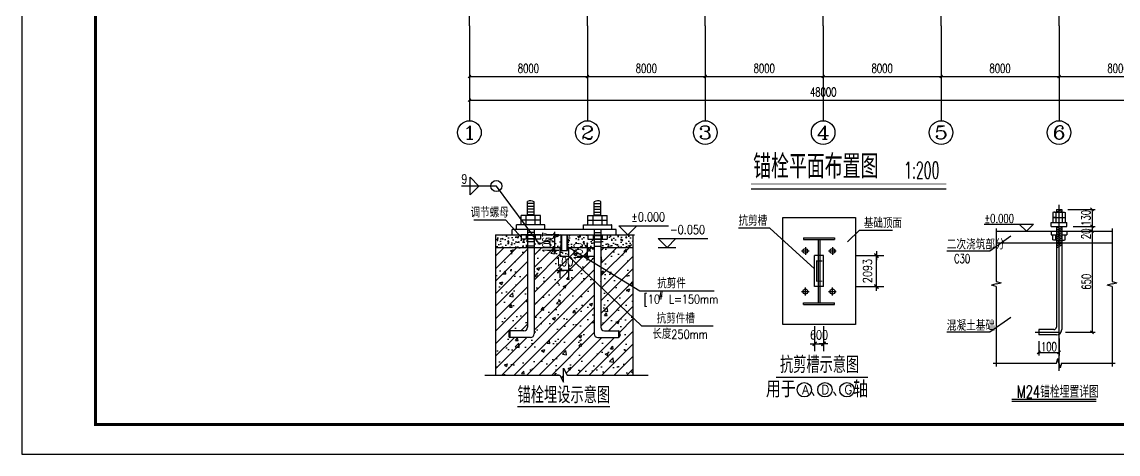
# Model space of a CAD drawing. Extents: x 36360094 to 36697644, y 75306 to 425482.
# Drawn here: x 36360094 to 36434463, y 75306 to 104586 of the extents above; entities that cross this region are included whole.
import ezdxf
from ezdxf.enums import TextEntityAlignment as Align

# ---------------------------------------------------------------- set-up
doc = ezdxf.new("R2010")
doc.units = 0
doc.header["$LTSCALE"] = 1000
doc.header["$MEASUREMENT"] = 0
doc.linetypes.add('ACAD_ISO04W100', pattern=[30.5, 24, -3, 0.5, -3])
doc.linetypes.add('DOTE', pattern=[2.42, 2, -0.2, 0.02, -0.2])
doc.layers.get('0').update_dxf_attribs({"linetype": 'CONTINUOUS'})
doc.layers.get('DEFPOINTS').update_dxf_attribs({"linetype": 'CONTINUOUS'})
for name, color, linetype in [('AXIS', 3, 'CONTINUOUS'), ('AXIS_TEXT', 7, 'CONTINUOUS'), ('DIM_TEXT', 3, 'CONTINUOUS'), ('DOTE', 1, 'ACAD_ISO04W100'), ('PUB_DIM', 3, 'CONTINUOUS'), ('PUB_TITLE', 4, 'CONTINUOUS'), ('ROOF', 7, 'CONTINUOUS'), ('STAIR', 2, 'CONTINUOUS'), ('标注、文字', 3, 'CONTINUOUS'), ('绿线', 3, 'CONTINUOUS'), ('锚栓', 6, 'CONTINUOUS')]:
    doc.layers.add(name, color=color, linetype=linetype)
doc.styles.add('3MM', font='simplex.shx', dxfattribs={"width": 0.7, "height": 700, "bigfont": 'hztxt.shx'})
doc.styles.add('3MMCN', font='simplex.shx', dxfattribs={"width": 0.7, "height": 42, "bigfont": 'hztxt.shx'})
doc.styles.add('7MMCN', font='simplex.shx', dxfattribs={"width": 0.7, "height": 1680, "bigfont": 'hztxt.shx'})
doc.styles.add('_HZTXT', font='txt.shx', dxfattribs={"width": 0.8, "bigfont": 'hztxt.shx'})
doc.styles.add('_SIMPLEX', font='SIMPLEX', dxfattribs={"width": 0.8})
doc.styles.add('_TCH_AXIS', font='COMPLEX', dxfattribs={"bigfont": 'GBCBIG'})
doc.styles.add('_TCH_DIM_T3', font='SIMPLEX', dxfattribs={"width": 0.705882, "bigfont": 'GBCBIG'})
doc.styles.add('DIM_FONT', font='SIMPLEX.shx', dxfattribs={"width": 0.8})
doc.styles.add('DIM_FONT_T3', font='SIMPLEX.shx', dxfattribs={"width": 0.8})
doc.dimstyles.new('_TCH_ARCH&&200', dxfattribs={"dimtxt": 595, "dimasz": 200, "dimexe": 500, "dimexo": 600, "dimgap": 252.5, "dimtad": 1, "dimdec": 0, "dimzin": 0, "dimdsep": 46, "dimtxsty": '_TCH_DIM_T3', "dimblk": 'ARCHTICK', "dimcen": 0.09, "dimclrt": 7, "dimazin": 2, "dimtfac": 1, "dimtdec": 0, "dimtix": 1, "dimtmove": 2, "dimatfit": 3, "dimfxl": 0, "dimtolj": 1, "dimtzin": 0, "dimarcsym": 0})
doc.dimstyles.new('DIMN200', dxfattribs={"dimscale": 2, "dimtxt": 300, "dimasz": 1, "dimexe": 250, "dimexo": 300, "dimgap": 150, "dimtad": 1, "dimdec": 0, "dimzin": 0, "dimdsep": 46, "dimtxsty": 'DIM_FONT', "dimblk": '_DIMX', "dimcen": 0.09, "dimclrt": 7, "dimadec": 0, "dimazin": 0, "dimtfac": 1, "dimtdec": 0, "dimtix": 1, "dimtmove": 2, "dimatfit": 3, "dimldrblk": '_DIMX', "dimfxl": 0, "dimtolj": 1, "dimtzin": 0, "dimarcsym": 0})
doc.dimstyles.new('DIMN200$TCH&&200', dxfattribs={"dimtxt": 600, "dimasz": 2, "dimexe": 500, "dimexo": 600, "dimgap": 300, "dimtad": 1, "dimdec": 0, "dimzin": 0, "dimdsep": 46, "dimtxsty": 'DIM_FONT_T3', "dimblk": '_DIMX', "dimcen": 0.09, "dimclrt": 7, "dimadec": 0, "dimazin": 0, "dimtfac": 1, "dimtdec": 0, "dimtix": 1, "dimtmove": 2, "dimatfit": 3, "dimldrblk": '_DIMX', "dimfxl": 0, "dimtolj": 1, "dimtzin": 0, "dimarcsym": 0})

# ---------------------------------------------------------------- blocks, each defined once
blk = doc.blocks.new('_DIMX')
blk.add_line((-150, 0), (150, 0))
at = {"const_width": 50}
blk.add_lwpolyline([(-70, -70), (70, 70)], dxfattribs=at)
blk = doc.blocks.new('*D98')
at = {"layer": 'DEFPOINTS', "color": 0}
for p in [(36397174, 89311), (36397174, 88716), (36398436, 88716)]:
    blk.add_point(p, dxfattribs=at)
at = {"layer": 'PUB_DIM', "color": 0, "lineweight": -2}
for p, q in [((36397774, 89311), (36398936, 89311)), ((36398436, 89313), (36398436, 89315)), ((36398436, 89311), (36398436, 88716)), ((36397774, 88716), (36398936, 88716)), ((36398436, 88714), (36398436, 88712))]:
    blk.add_line(p, q, dxfattribs=at)
at = {"layer": 'PUB_DIM', "color": 0, "lineweight": -2, "xscale": 2, "yscale": 2, "zscale": 2}
for p, rotation in [((36398436, 89311), 270), ((36398436, 88716), 90)]:
    blk.add_blockref('_DIMX', p, dxfattribs=dict(at, rotation=rotation))
at = {"layer": 'PUB_DIM', "color": 7, "insert": (36397836, 89014), "char_height": 600, "attachment_point": 5, "rotation": 90, "style": 'DIM_FONT'}
blk.add_mtext('\\A1;100', dxfattribs=at)
blk = doc.blocks.new('*D99')
at = {"layer": 'DEFPOINTS', "color": 0}
for p in [(36396593, 88781), (36397174, 88781), (36396593, 87743)]:
    blk.add_point(p, dxfattribs=at)
at = {"layer": 'PUB_DIM', "color": 0, "lineweight": -2}
for p, q in [((36396593, 88181), (36396593, 87243)), ((36397174, 88181), (36397174, 87243)), ((36396591, 87743), (36396589, 87743)), ((36397174, 87743), (36396593, 87743)), ((36397176, 87743), (36397178, 87743))]:
    blk.add_line(p, q, dxfattribs=at)
at = {"layer": 'PUB_DIM', "color": 0, "lineweight": -2, "xscale": 2, "yscale": 2, "zscale": 2}
blk.add_blockref('_DIMX', (36396593, 87743), dxfattribs=at)
at = {"layer": 'PUB_DIM', "color": 0, "lineweight": -2, "xscale": 2, "yscale": 2, "zscale": 2, "rotation": 180}
blk.add_blockref('_DIMX', (36397174, 87743), dxfattribs=at)
at = {"layer": 'PUB_DIM', "color": 7, "insert": (36396883, 88343), "char_height": 600, "attachment_point": 5, "style": 'DIM_FONT'}
blk.add_mtext('\\A1;100', dxfattribs=at)
blk = doc.blocks.new('_ArchTick')
at = {"color": 0, "linetype": 'ByBlock', "const_width": 0.4}
blk.add_lwpolyline([(-0.5, -0.5), (0.5, 0.5)], dxfattribs=at)
blk = doc.blocks.new('*D557')
at = {"layer": 'AXIS', "color": 0, "lineweight": -2}
for p, q in [((36390457, 103728), (36390457, 100391)), ((36398457, 103728), (36398457, 100391)), ((36390457, 100891), (36398457, 100891))]:
    blk.add_line(p, q, dxfattribs=at)
at = {"layer": 'DEFPOINTS', "color": 0}
for p in [(36390457, 104328), (36398457, 104328), (36398457, 100891)]:
    blk.add_point(p, dxfattribs=at)
at = {"layer": 'AXIS', "color": 0, "lineweight": -2, "xscale": 200, "yscale": 200, "zscale": 200, "rotation": 180}
blk.add_blockref('_ArchTick', (36390457, 100891), dxfattribs=at)
at = {"layer": 'AXIS', "color": 0, "lineweight": -2, "xscale": 200, "yscale": 200, "zscale": 200}
blk.add_blockref('_ArchTick', (36398457, 100891), dxfattribs=at)
at = {"layer": 'AXIS', "color": 7, "insert": (36394457, 101441), "char_height": 595, "attachment_point": 5, "style": '_TCH_DIM_T3'}
blk.add_mtext('\\A1;8000', dxfattribs=at)
blk = doc.blocks.new('*D558')
at = {"layer": 'AXIS', "color": 0, "lineweight": -2}
for p, q in [((36398457, 103728), (36398457, 100391)), ((36406457, 103728), (36406457, 100391)), ((36398457, 100891), (36406457, 100891))]:
    blk.add_line(p, q, dxfattribs=at)
at = {"layer": 'DEFPOINTS', "color": 0}
for p in [(36398457, 104328), (36406457, 104328), (36406457, 100891)]:
    blk.add_point(p, dxfattribs=at)
at = {"layer": 'AXIS', "color": 0, "lineweight": -2, "xscale": 200, "yscale": 200, "zscale": 200, "rotation": 180}
blk.add_blockref('_ArchTick', (36398457, 100891), dxfattribs=at)
at = {"layer": 'AXIS', "color": 0, "lineweight": -2, "xscale": 200, "yscale": 200, "zscale": 200}
blk.add_blockref('_ArchTick', (36406457, 100891), dxfattribs=at)
at = {"layer": 'AXIS', "color": 7, "insert": (36402457, 101441), "char_height": 595, "attachment_point": 5, "style": '_TCH_DIM_T3'}
blk.add_mtext('\\A1;8000', dxfattribs=at)
blk = doc.blocks.new('*D559')
at = {"layer": 'AXIS', "color": 0, "lineweight": -2}
for p, q in [((36406457, 103728), (36406457, 100391)), ((36414457, 103728), (36414457, 100391)), ((36406457, 100891), (36414457, 100891))]:
    blk.add_line(p, q, dxfattribs=at)
at = {"layer": 'DEFPOINTS', "color": 0}
for p in [(36406457, 104328), (36414457, 104328), (36414457, 100891)]:
    blk.add_point(p, dxfattribs=at)
at = {"layer": 'AXIS', "color": 0, "lineweight": -2, "xscale": 200, "yscale": 200, "zscale": 200, "rotation": 180}
blk.add_blockref('_ArchTick', (36406457, 100891), dxfattribs=at)
at = {"layer": 'AXIS', "color": 0, "lineweight": -2, "xscale": 200, "yscale": 200, "zscale": 200}
blk.add_blockref('_ArchTick', (36414457, 100891), dxfattribs=at)
at = {"layer": 'AXIS', "color": 7, "insert": (36410457, 101441), "char_height": 595, "attachment_point": 5, "style": '_TCH_DIM_T3'}
blk.add_mtext('\\A1;8000', dxfattribs=at)
blk = doc.blocks.new('*D560')
at = {"layer": 'AXIS', "color": 0, "lineweight": -2}
for p, q in [((36414457, 103728), (36414457, 100391)), ((36422457, 103728), (36422457, 100391)), ((36414457, 100891), (36422457, 100891))]:
    blk.add_line(p, q, dxfattribs=at)
at = {"layer": 'DEFPOINTS', "color": 0}
for p in [(36414457, 104328), (36422457, 104328), (36422457, 100891)]:
    blk.add_point(p, dxfattribs=at)
at = {"layer": 'AXIS', "color": 0, "lineweight": -2, "xscale": 200, "yscale": 200, "zscale": 200, "rotation": 180}
blk.add_blockref('_ArchTick', (36414457, 100891), dxfattribs=at)
at = {"layer": 'AXIS', "color": 0, "lineweight": -2, "xscale": 200, "yscale": 200, "zscale": 200}
blk.add_blockref('_ArchTick', (36422457, 100891), dxfattribs=at)
at = {"layer": 'AXIS', "color": 7, "insert": (36418457, 101441), "char_height": 595, "attachment_point": 5, "style": '_TCH_DIM_T3'}
blk.add_mtext('\\A1;8000', dxfattribs=at)
blk = doc.blocks.new('*D561')
at = {"layer": 'AXIS', "color": 0, "lineweight": -2}
for p, q in [((36422457, 103728), (36422457, 100391)), ((36430457, 103728), (36430457, 100391)), ((36422457, 100891), (36430457, 100891))]:
    blk.add_line(p, q, dxfattribs=at)
at = {"layer": 'DEFPOINTS', "color": 0}
for p in [(36422457, 104328), (36430457, 104328), (36430457, 100891)]:
    blk.add_point(p, dxfattribs=at)
at = {"layer": 'AXIS', "color": 0, "lineweight": -2, "xscale": 200, "yscale": 200, "zscale": 200, "rotation": 180}
blk.add_blockref('_ArchTick', (36422457, 100891), dxfattribs=at)
at = {"layer": 'AXIS', "color": 0, "lineweight": -2, "xscale": 200, "yscale": 200, "zscale": 200}
blk.add_blockref('_ArchTick', (36430457, 100891), dxfattribs=at)
at = {"layer": 'AXIS', "color": 7, "insert": (36426457, 101441), "char_height": 595, "attachment_point": 5, "style": '_TCH_DIM_T3'}
blk.add_mtext('\\A1;8000', dxfattribs=at)
blk = doc.blocks.new('*D562')
at = {"layer": 'AXIS', "color": 0, "lineweight": -2}
for p, q in [((36430457, 103728), (36430457, 100391)), ((36438457, 103728), (36438457, 100391)), ((36430457, 100891), (36438457, 100891))]:
    blk.add_line(p, q, dxfattribs=at)
at = {"layer": 'DEFPOINTS', "color": 0}
for p in [(36430457, 104328), (36438457, 104328), (36438457, 100891)]:
    blk.add_point(p, dxfattribs=at)
at = {"layer": 'AXIS', "color": 0, "lineweight": -2, "xscale": 200, "yscale": 200, "zscale": 200, "rotation": 180}
blk.add_blockref('_ArchTick', (36430457, 100891), dxfattribs=at)
at = {"layer": 'AXIS', "color": 0, "lineweight": -2, "xscale": 200, "yscale": 200, "zscale": 200}
blk.add_blockref('_ArchTick', (36438457, 100891), dxfattribs=at)
at = {"layer": 'AXIS', "color": 7, "insert": (36434457, 101441), "char_height": 595, "attachment_point": 5, "style": '_TCH_DIM_T3'}
blk.add_mtext('\\A1;8000', dxfattribs=at)
blk = doc.blocks.new('*D563')
at = {"layer": 'AXIS', "color": 0, "lineweight": -2}
for p, q in [((36390457, 103728), (36390457, 98791)), ((36438457, 103728), (36438457, 98791)), ((36390457, 99291), (36438457, 99291))]:
    blk.add_line(p, q, dxfattribs=at)
at = {"layer": 'DEFPOINTS', "color": 0}
for p in [(36390457, 104328), (36438457, 104328), (36438457, 99291)]:
    blk.add_point(p, dxfattribs=at)
at = {"layer": 'AXIS', "color": 0, "lineweight": -2, "xscale": 200, "yscale": 200, "zscale": 200, "rotation": 180}
blk.add_blockref('_ArchTick', (36390457, 99291), dxfattribs=at)
at = {"layer": 'AXIS', "color": 0, "lineweight": -2, "xscale": 200, "yscale": 200, "zscale": 200}
blk.add_blockref('_ArchTick', (36438457, 99291), dxfattribs=at)
at = {"layer": 'AXIS', "color": 7, "insert": (36414457, 99841), "char_height": 595, "attachment_point": 5, "style": '_TCH_DIM_T3'}
blk.add_mtext('\\A1;48000', dxfattribs=at)
blk = doc.blocks.new('*D733')
at = {"layer": 'DEFPOINTS', "color": 0}
for p in [(36413877, 84561), (36414477, 84561), (36414477, 82776)]:
    blk.add_point(p, dxfattribs=at)
at = {"layer": 'PUB_DIM', "color": 0, "lineweight": -2}
for p, q in [((36413877, 83961), (36413877, 82276)), ((36414477, 83961), (36414477, 82276)), ((36413875, 82776), (36413873, 82776)), ((36413877, 82776), (36414477, 82776)), ((36414479, 82776), (36414481, 82776))]:
    blk.add_line(p, q, dxfattribs=at)
at = {"layer": 'PUB_DIM', "color": 0, "lineweight": -2, "xscale": 2, "yscale": 2, "zscale": 2}
blk.add_blockref('_DIMX', (36413877, 82776), dxfattribs=at)
at = {"layer": 'PUB_DIM', "color": 0, "lineweight": -2, "xscale": 2, "yscale": 2, "zscale": 2, "rotation": 180}
blk.add_blockref('_DIMX', (36414477, 82776), dxfattribs=at)
at = {"layer": 'PUB_DIM', "color": 7, "insert": (36414177, 83376), "char_height": 600, "attachment_point": 5, "style": 'DIM_FONT_T3'}
blk.add_mtext('\\A1;600', dxfattribs=at)
blk = doc.blocks.new('*D734')
at = {"layer": 'DEFPOINTS', "color": 0}
for p in [(36416126, 88751), (36418066, 88751), (36416126, 86658)]:
    blk.add_point(p, dxfattribs=at)
at = {"layer": 'PUB_DIM', "color": 0, "lineweight": -2}
for p, q in [((36416726, 88751), (36418566, 88751)), ((36418066, 88753), (36418066, 88755)), ((36418066, 86658), (36418066, 88751)), ((36416726, 86658), (36418566, 86658)), ((36418066, 86656), (36418066, 86654))]:
    blk.add_line(p, q, dxfattribs=at)
at = {"layer": 'PUB_DIM', "color": 0, "lineweight": -2, "xscale": 2, "yscale": 2, "zscale": 2}
for p, rotation in [((36418066, 88751), 270), ((36418066, 86658), 90)]:
    blk.add_blockref('_DIMX', p, dxfattribs=dict(at, rotation=rotation))
at = {"layer": 'PUB_DIM', "color": 7, "insert": (36417466, 87705), "char_height": 600, "attachment_point": 5, "rotation": 90, "style": 'DIM_FONT_T3'}
blk.add_mtext('\\A1;2093', dxfattribs=at)
blk = doc.blocks.new('*D735')
at = {"layer": 'DEFPOINTS', "color": 0}
for p in [(36396254, 90171), (36397121, 90171), (36397121, 89105)]:
    blk.add_point(p, dxfattribs=at)
at = {"layer": 'PUB_DIM', "color": 0, "lineweight": -2}
for p, q in [((36396521, 90171), (36395754, 90171)), ((36396254, 90171), (36396254, 90371)), ((36396254, 89105), (36396254, 90171)), ((36396521, 89105), (36395754, 89105)), ((36396254, 89105), (36396254, 88905))]:
    blk.add_line(p, q, dxfattribs=at)
at = {"layer": 'PUB_DIM', "color": 0, "lineweight": -2, "xscale": 200, "yscale": 200, "zscale": 200}
for p, rotation in [((36396254, 90171), 270), ((36396254, 89105), 90)]:
    blk.add_blockref('_ArchTick', p, dxfattribs=dict(at, rotation=rotation))
at = {"layer": 'PUB_DIM', "color": 7, "insert": (36395704, 89638), "char_height": 595, "attachment_point": 5, "rotation": 90, "style": '_TCH_DIM_T3'}
blk.add_mtext('\\A1;1067', dxfattribs=at)

msp = doc.modelspace()

# ---------------------------------------------------------------- hatches: boundary and pattern name
at = {"layer": 'ROOF'}
h = msp.add_hatch(dxfattribs=at)
h.set_pattern_fill('AN33C', color=256, scale=1000, style=0)
h.set_pattern_definition([(50, (33252415.5, -861041.3), (717.26018, -62.75213), [75, -825]), (355, (33252415.5, -861041.3), (-138.75133, 752.19213), [60, -660]), (100.4514, (33252475.3, -861046.56), (578.50938, 689.43954), [63.74019, -701.14211]), (46.1842, (33252415.5, -860841.3), (1067.24105, -165.51901), [112.5, -1237.5]), (96.6356, (33252504.4, -860855.1), (934.6627, 974.11787), [95.6103, -1051.713]), (351.1842, (33252415.5, -860841.3), (934.66195, 974.1186), [90, -990]), (21, (33252515.5, -860891.3), (596.90705, -402.61889), [75, -825]), (326, (33252515.5, -860891.3), (243.31533, 725.15005), [60, -660]), (71.4514, (33252565.25, -860924.9), (840.22263, 322.5305), [63.74019, -701.14211]), (37.5, (33252415.5, -861041.33), (12.159855, 332.893854), [0, -652, 0, -670, 0, -662.5]), (7.5, (33252415.5, -861041.33), (263.069537, 394.41171), [0, -382, 0, -637, 0, -252.5]), (327.5, (33252192.5, -861041.33), (533.822436, -22.554872), [0, -250, 0, -780, 0, -1035]), (317.5, (33252092.5, -861041.33), (583.18617, 100.10498), [0, -325, 0, -518, 0, -735])])
h.paths.add_polyline_path([(36394396.7, 89311.4), (36394396.7, 89863.8), (36393966.8, 89863.8), (36393966.8, 90171.3), (36392224.5, 90171.3), (36392224.5, 89311.4)])
h.paths.add_polyline_path([(36395273.7, 89863.8), (36394843.8, 89863.8), (36394843.8, 89311.4), (36396592.7, 89311.4), (36396592.7, 88716.4), (36397173.9, 88716.4), (36397173.9, 89311.4), (36398922.9, 89311.4), (36398922.9, 89863.8), (36398492.9, 89863.8), (36398492.9, 90171.3), (36397105.8, 90171.3), (36397105.8, 89104.6), (36396660.8, 89104.6), (36396660.8, 90171.3), (36395273.7, 90171.3)])
h.paths.add_polyline_path([(36399799.8, 90171.3), (36399799.8, 89863.8), (36399369.9, 89863.8), (36399369.9, 89311.4), (36401542.1, 89311.4), (36401542.1, 90171.3), (36400752.6, 90171.3)])
h.paths.add_polyline_path([(36397386.4, 88292.5), (36397386.4, 89735.3), (36398286.4, 89735.3), (36398286.4, 88292.5)], flags=9)
h = msp.add_hatch(dxfattribs=at)
h.set_pattern_fill('AN31C', color=256, scale=3000, style=0)
h.set_pattern_definition([(45, (33252415.5, -861041.3), (-424.26407, 424.26407), []), (50, (33252415.5, -861041.3), (2151.78055, -188.2564), [225, -2475]), (355, (33252415.5, -861041.3), (-416.254, 2256.5764), [180, -1980]), (100.4514, (33252594.8, -861057), (1735.5281, 2068.3186), [191.2206, -2103.4263]), (46.1842, (33252415.5, -860441.3), (3201.7231, -496.557), [337.5, -3712.5]), (96.6356, (33252682.3, -860482.7), (2803.988, 2922.3536), [286.831, -3155.139]), (351.1842, (33252415.5, -860441.3), (2803.986, 2922.3558), [270, -2970]), (21, (33252715.5, -860591.3), (1790.7212, -1207.8567), [225, -2475]), (326, (33252715.5, -860591.3), (729.946, 2175.4501), [180, -1980]), (71.4514, (33252864.7, -860692), (2520.6679, 967.5915), [191.2206, -2103.4263]), (37.5, (33252415.5, -861041.3), (36.47957, 998.68156), [0, -1956, 0, -2010, 0, -1987.5]), (7.5, (33252415.5, -861041.3), (789.2086, 1183.23514), [0, -1146, 0, -1911, 0, -757.5]), (327.5, (33251746.5, -861041.3), (1601.4673, -67.66462), [0, -750, 0, -2340, 0, -3105]), (317.5, (33251446.5, -861041.3), (1749.5585, 300.31495), [0, -975, 0, -1554, 0, -2205])])
h.paths.add_polyline_path([(36398922.9, 89311.4), (36397173.9, 89311.4), (36397173.9, 88716.4), (36396592.7, 88716.4), (36396592.7, 89311.4), (36394843.8, 89311.4), (36394843.8, 83452.6, -0.4142136), (36394603.5, 83212.3), (36393197.3, 83212.3, -0.4142136), (36393137.3, 83272.4), (36393137.3, 83594.3, -0.4142136), (36393197.3, 83654.4), (36394156.5, 83654.4, 0.4142136), (36394396.7, 83894.6), (36394396.7, 89311.4), (36392224.5, 89311.4), (36392224.5, 80654.5), (36396596, 80654.5), (36396836, 80174.5), (36396836, 81134.5), (36397076, 80654.5), (36401542.1, 80654.5), (36401542.1, 89311.4), (36399369.9, 89311.4), (36399369.9, 83894.6, 0.4142136), (36399610.1, 83654.4), (36400569.3, 83654.4, -0.4142136), (36400629.4, 83594.3), (36400629.4, 83272.4, -0.4142136), (36400569.3, 83212.3), (36399163.1, 83212.3, -0.4142136), (36398922.9, 83452.6)])
h.paths.add_polyline_path([(36396161.9, 88792.5), (36397604.7, 88792.5), (36397604.7, 87892.5), (36396161.9, 87892.5)], flags=24)
h.paths.add_polyline_path([(36397386.4, 88292.5), (36397386.4, 89735.3), (36398286.4, 89735.3), (36398286.4, 88292.5)], flags=9)

# ---------------------------------------------------------------- linework, layer by layer
at = {"layer": 'AXIS'}
for p, q in [((36390456.8, 104328.4), (36390456.8, 97891)), ((36398456.8, 104328.4), (36398456.8, 97891)), ((36406456.8, 104328.4), (36406456.8, 97891)), ((36414456.8, 104328.4), (36414456.8, 97891)), ((36422456.8, 104328.4), (36422456.8, 97891)), ((36430456.8, 104328.4), (36430456.8, 97891))]:
    msp.add_line(p, q, dxfattribs=at)
for centre in [(36390456.8, 97091), (36398456.8, 97091), (36406456.8, 97091), (36414456.8, 97091), (36422456.8, 97091), (36430456.8, 97091)]:
    msp.add_circle(centre, 800, dxfattribs=at)
at = {"layer": 'DOTE', "linetype": 'DOTE'}
for p, q in [((36390456.8, 104328.4), (36390456.8, 148795.8)), ((36398456.8, 104328.4), (36398456.8, 148795.8)), ((36406456.8, 104328.4), (36406456.8, 148795.8)), ((36414456.8, 104328.4), (36414456.8, 148795.8)), ((36422456.8, 104328.4), (36422456.8, 148795.8)), ((36430456.8, 104328.4), (36430456.8, 148795.8))]:
    msp.add_line(p, q, dxfattribs=at)
at = {"layer": 'PUB_DIM'}
for p, q in [((36390502.5, 92867.2), (36390502.5, 94067.2)), ((36390502.5, 94067.2), (36391102.5, 93467.2)), ((36391102.5, 93467.2), (36390502.5, 92867.2)), ((36400602.6, 90771.3), (36401802.6, 90771.3)), ((36401202.6, 90171.3), (36400602.6, 90771.3)), ((36401202.6, 90771.3), (36403956.9, 90771.3)), ((36401802.6, 90771.3), (36401202.6, 90171.3)), ((36400752.6, 90171.3), (36401652.6, 90171.3)), ((36403868.1, 89311.4), (36403268.1, 89911.4)), ((36403268.1, 89911.4), (36404468.1, 89911.4)), ((36403268.1, 89311.4), (36404468.1, 89311.4)), ((36403868.1, 89911.4), (36406622.4, 89911.4)), ((36404468.1, 89911.4), (36403868.1, 89311.4))]:
    msp.add_line(p, q, dxfattribs=at)
at = {"layer": 'PUB_TITLE'}
msp.add_lwpolyline([(36360094.2, 75306.4), (36478894.2, 75306.4), (36478894.2, 159306.4), (36360094.2, 159306.4)], close=True, dxfattribs=at)
at = {"layer": 'PUB_TITLE', "const_width": 200}
msp.add_lwpolyline([(36365094.2, 77306.4), (36476894.2, 77306.4), (36476894.2, 157306.4), (36365094.2, 157306.4)], close=True, dxfattribs=at)
at = {"layer": 'ROOF'}
for p, q in [((36392284.4, 93467.2), (36389907.3, 93467.2)), ((36395200.7, 89528.3), (36392284.4, 93467.2)), ((36430036.2, 91670.4, -9739.8), (36430036.2, 91346.4, -9739.8)), ((36430156.2, 91706.4, -9739.8), (36430756.2, 91706.4, -9739.8)), ((36430246.2, 91670.4, -9739.8), (36430246.2, 91346.4, -9739.8)), ((36430276.2, 91881.7, -9739.8), (36430285.3, 91886.4, -9739.8)), ((36430276.2, 91821.7, -9739.8), (36430402.3, 91886.4, -9739.8)), ((36430276.2, 91886.4, -9739.8), (36430636.2, 91886.4, -9739.8)), ((36430276.2, 91886.4, -9739.8), (36430276.2, 91706.4, -9739.8)), ((36430285.3, 91706.4, -9739.8), (36430636.2, 91886.4, -9739.8)), ((36430456.2, 80950.6, -9739.8), (36430456.2, 92186.4, -9739.8)), ((36430519.2, 91706.4, -9739.8), (36430636.2, 91766.4, -9739.8)), ((36430636.2, 91886.4, -9739.8), (36430636.2, 91706.4, -9739.8)), ((36430666.2, 91670.4, -9739.8), (36430666.2, 91346.4, -9739.8)), ((36430876.2, 91670.4, -9739.8), (36430876.2, 91346.4, -9739.8)), ((36431064.8, 91886.4, -9739.8), (36432910.6, 91886.4, -9739.8)), ((36432696.3, 91886.4, -9739.8), (36432696.3, 90728.6, -9739.8)), ((36392918.8, 91160.6), (36390745.4, 91160.6)), ((36393966.8, 89998.2), (36392918.8, 91160.6)), ((36425386.9, 90894.2, -9739.8), (36428721.8, 90894.2, -9739.8)), ((36428239.7, 90412.1, -9739.8), (36427757.5, 90894.2, -9739.8)), ((36428239.7, 90412.1, -9739.8), (36428721.8, 90894.2, -9739.8)), ((36429916.2, 90986.4, -9739.8), (36430996.2, 90986.4, -9739.8)), ((36429916.2, 90728.6, -9739.8), (36429916.2, 90986.4, -9739.8)), ((36430036.2, 91346.4, -9739.8), (36430876.2, 91346.4, -9739.8)), ((36430036.2, 91310.4, -9739.8), (36430036.2, 90986.4, -9739.8)), ((36430156.2, 91346.4, -9739.8), (36430756.2, 91346.4, -9739.8)), ((36430246.2, 91310.4, -9739.8), (36430246.2, 90986.4, -9739.8)), ((36430666.2, 91310.4, -9739.8), (36430666.2, 90986.4, -9739.8)), ((36430876.2, 91310.4, -9739.8), (36430876.2, 90986.4, -9739.8)), ((36430996.2, 90728.6, -9739.8), (36430996.2, 90986.4, -9739.8)), ((36392224.5, 90171.3), (36392224.5, 80654.5)), ((36396660.8, 90171.3), (36395200.7, 89528.3)), ((36401542.1, 90171.3), (36401542.1, 80654.5)), ((36410842.6, 90609.2), (36408700.2, 90609.2)), ((36413876.6, 87852.8), (36410842.6, 90609.2)), ((36416103.3, 89679), (36416911.6, 90486.4)), ((36416911.6, 90486.4), (36419150.1, 90486.4)), ((36425765, 89080.8, -9739.8), (36427176.2, 90086.6, -9739.8)), ((36426203.1, 90588.9, -9739.8), (36426203.1, 87003.6, -9739.8)), ((36426203.1, 90412.1, -9739.8), (36434052.4, 90412.1, -9739.8)), ((36429916.2, 90728.6, -9739.8), (36430996.2, 90728.6, -9739.8)), ((36429916.2, 90412.1, -9739.8), (36429916.2, 90154.3, -9739.8)), ((36429916.2, 90412.1, -9739.8), (36430996.2, 90412.1, -9739.8)), ((36429916.2, 90154.3, -9739.8), (36430996.2, 90154.3, -9739.8)), ((36430036.2, 89830.3, -9739.8), (36430036.2, 90154.3, -9739.8)), ((36430246.2, 89830.3, -9739.8), (36430246.2, 90154.3, -9739.8)), ((36430276.2, 90723.9, -9739.8), (36430285.3, 90728.6, -9739.8)), ((36430276.2, 90603.9, -9739.8), (36430519.2, 90728.6, -9739.8)), ((36430276.2, 90728.6, -9739.8), (36430276.2, 83915, -9739.8)), ((36430276.2, 90483.9, -9739.8), (36430636.2, 90668.6, -9739.8)), ((36430276.2, 90363.9, -9739.8), (36430636.2, 90548.6, -9739.8)), ((36430276.2, 90416.8, -9739.8), (36430285.3, 90412.1, -9739.8)), ((36430276.2, 90249.1, -9739.8), (36430593.9, 90412.1, -9739.8)), ((36430276.2, 90129.1, -9739.8), (36430636.2, 90313.8, -9739.8)), ((36430276.2, 90009.1, -9739.8), (36430636.2, 90193.8, -9739.8)), ((36430276.2, 89884.5, -9739.8), (36430636.2, 90069.1, -9739.8)), ((36430276.2, 90004.5, -9739.8), (36430285.3, 90009.1, -9739.8)), ((36430604.1, 90412.1, -9739.8), (36430636.2, 90428.6, -9739.8)), ((36430636.2, 90728.6, -9739.8), (36430636.2, 83735, -9739.8)), ((36430666.2, 89830.3, -9739.8), (36430666.2, 90154.3, -9739.8)), ((36430876.2, 89830.3, -9739.8), (36430876.2, 90154.3, -9739.8)), ((36430996.2, 90412.1, -9739.8), (36430996.2, 90154.3, -9739.8)), ((36431032.7, 90412.1, -9739.8), (36432910.6, 90412.1, -9739.8)), ((36431064.8, 90412.1, -9739.8), (36432910.6, 90412.1, -9739.8)), ((36431424.8, 90728.6, -9739.8), (36432910.6, 90728.6, -9739.8)), ((36431424.8, 90728.6, -9739.8), (36432910.6, 90728.6, -9739.8)), ((36432696.3, 90728.6, -9739.8), (36432696.3, 90412.1, -9739.8)), ((36432696.3, 90412.1, -9739.8), (36432696.3, 83555, -9739.8)), ((36434052.4, 90588.9, -9739.8), (36434052.4, 87003.6, -9739.8)), ((36397105.8, 89370.2), (36402006, 86367.4)), ((36413130.3, 89967.5), (36413130.3, 89847.5)), ((36413130.3, 89967.5), (36415222.9, 89967.5)), ((36413130.3, 89847.5), (36415222.9, 89847.5)), ((36414116.6, 89847.5), (36414116.6, 85561.5)), ((36414236.6, 89847.5), (36414236.6, 85561.5)), ((36415222.9, 89967.5), (36415222.9, 89847.5)), ((36426203.1, 89619.2, -9739.8), (36434052.4, 89619.2, -9739.8)), ((36430276.2, 89764.5, -9739.8), (36430636.2, 89949.1, -9739.8)), ((36430276.2, 89644.5, -9739.8), (36430636.2, 89829.1, -9739.8)), ((36430276.2, 89529.7, -9739.8), (36430593.9, 89692.7, -9739.8)), ((36430276.2, 89409.7, -9739.8), (36430636.2, 89594.4, -9739.8)), ((36430276.2, 89289.7, -9739.8), (36430636.2, 89474.4, -9739.8)), ((36430604.1, 89692.7, -9739.8), (36430636.2, 89709.1, -9739.8)), ((36397173.9, 88716.4), (36402123.8, 83984.4)), ((36414476.6, 88750.8), (36413876.6, 88750.8)), ((36413876.6, 86658.2), (36413876.6, 88750.8)), ((36414476.6, 86658.2), (36414476.6, 88750.8)), ((36422841, 89080.8, -9739.8), (36425765, 89080.8, -9739.8)), ((36402006, 86367.4), (36407056.1, 86367.4)), ((36414476.6, 86658.2), (36413876.6, 86658.2)), ((36426203.1, 86832.1, -9739.8), (36425881.7, 86746.4, -9739.8)), ((36426203.1, 86660.7, -9739.8), (36425881.7, 86746.4, -9739.8)), ((36426203.1, 87003.6, -9739.8), (36426524.6, 86917.8, -9739.8)), ((36426203.1, 86832.1, -9739.8), (36426524.6, 86917.8, -9739.8)), ((36426203.1, 86660.7, -9739.8), (36426203.1, 81248.2, -9739.8)), ((36434052.4, 86832.1, -9739.8), (36433731, 86746.4, -9739.8)), ((36434052.4, 86660.7, -9739.8), (36433731, 86746.4, -9739.8)), ((36434052.4, 87003.6, -9739.8), (36434373.8, 86917.8, -9739.8)), ((36434052.4, 86832.1, -9739.8), (36434373.8, 86917.8, -9739.8)), ((36434052.4, 86660.7, -9739.8), (36434052.4, 81248.2, -9739.8)), ((36413130.3, 85441.5), (36413130.3, 85561.5)), ((36413130.3, 85561.5), (36415222.9, 85561.5)), ((36415222.9, 85441.5), (36415222.9, 85561.5)), ((36413130.3, 85441.5), (36415222.9, 85441.5)), ((36425765, 83581.1, -9739.8), (36427176.2, 84586.9, -9739.8)), ((36402123.8, 83984.4), (36406996.8, 83984.4)), ((36422841, 83581.1, -9739.8), (36425765, 83581.1, -9739.8)), ((36428846.5, 83555, -9739.8), (36430456.2, 83555, -9739.8)), ((36429084.8, 83735, -9739.8), (36429084.8, 83375, -9739.8)), ((36430096.2, 83735, -9739.8), (36429084.8, 83735, -9739.8)), ((36430276.2, 83375, -9739.8), (36429084.8, 83375, -9739.8)), ((36430884.8, 83555, -9739.8), (36432910.6, 83555, -9739.8)), ((36429084.8, 82946.4, -9536.9), (36429084.8, 81980.3, -9536.9)), ((36430456.2, 83126.4, -9536.9), (36430456.2, 81980.3, -9536.9)), ((36429084.8, 82194.5, -9536.9), (36430456.2, 82194.5, -9536.9)), ((36425979.9, 81464.6, -9739.8), (36430281.1, 81464.6, -9739.8)), ((36430281.1, 81464.6, -9739.8), (36430366.8, 81786.1, -9739.8)), ((36430452.5, 81464.6, -9739.8), (36430366.8, 81786.1, -9739.8)), ((36430452.5, 81464.6, -9739.8), (36430538.2, 81143.2, -9739.8)), ((36430623.9, 81464.6, -9739.8), (36430538.2, 81143.2, -9739.8)), ((36430623.9, 81464.6, -9739.8), (36434265.4, 81464.6, -9739.8)), ((36411259.5, 80520.9), (36417477.3, 80520.9)), ((36427263.1, 78881.4), (36432986.8, 78881.4)), ((36393727.7, 78536.9), (36399985.7, 78536.9))]:
    msp.add_line(p, q, dxfattribs=at)
msp.add_lwpolyline([(36411710.3, 91328.1), (36416643, 91328.1), (36416643, 84081), (36411710.3, 84081)], close=True, dxfattribs=at)
at = {"layer": 'ROOF', "const_width": 80}
for points in [[(36414399.7, 88392.9), (36414008.2, 88392.9), (36414008.2, 87704.5)], [(36414399.7, 87016.2), (36414008.2, 87016.2), (36414008.2, 87704.5)]]:
    msp.add_lwpolyline(points, dxfattribs=at)
at = {"layer": 'ROOF'}
msp.add_lwpolyline([(36427263.1, 79035.7), (36432986.8, 79035.7)], dxfattribs=at)
for centre, radius in [((36392284.4, 93467.2), 375.7), ((36413175.7, 79661.8), 487.7), ((36414575.1, 79661.8), 487.7), ((36416068.7, 79661.8), 487.7)]:
    msp.add_circle(centre, radius, dxfattribs=at)
for centre, radius in [((36430096.2, 83915, -9739.8), 180), ((36430276.2, 83735, -9739.8), 360)]:
    msp.add_arc(centre, radius, 270, 0, dxfattribs=at)
for points in [[(36430246.2, 91670.4, -9739.8), (36430156.2, 91706.4, -9739.8), (36430036.2, 91670.4, -9739.8)], [(36430246.2, 91670.4, -9739.8), (36430456.2, 91706.4, -9739.8), (36430666.2, 91670.4, -9739.8)], [(36430666.2, 91670.4, -9739.8), (36430756.2, 91706.4, -9739.8), (36430876.2, 91670.4, -9739.8)], [(36430246.2, 91310.4, -9739.8), (36430156.2, 91346.4, -9739.8), (36430036.2, 91310.4, -9739.8)], [(36430246.2, 91310.4, -9739.8), (36430456.2, 91346.4, -9739.8), (36430666.2, 91310.4, -9739.8)], [(36430666.2, 91310.4, -9739.8), (36430756.2, 91346.4, -9739.8), (36430876.2, 91310.4, -9739.8)], [(36430246.2, 89830.3, -9739.8), (36430156.2, 89794.3, -9739.8), (36430036.2, 89830.3, -9739.8)], [(36430246.2, 89830.3, -9739.8), (36430456.2, 89794.3, -9739.8), (36430666.2, 89830.3, -9739.8)], [(36430666.2, 89830.3, -9739.8), (36430756.2, 89794.3, -9739.8), (36430876.2, 89830.3, -9739.8)]]:
    msp.add_spline(points, degree=3, dxfattribs=at)
at = {"layer": 'STAIR'}
for p, q in [((36396836, 81134.5), (36397076, 80654.5)), ((36396836, 80174.5), (36396836, 81134.5)), ((36391490.5, 80654.5), (36396596, 80654.5)), ((36396596, 80654.5), (36396836, 80174.5)), ((36397076, 80654.5), (36402589.6, 80654.5))]:
    msp.add_line(p, q, dxfattribs=at)
at = {"layer": '标注、文字'}
msp.add_line((36409568.9, 93267.9), (36422802.5, 93267.9), dxfattribs=at)
at = {"layer": '标注、文字', "const_width": 50}
msp.add_lwpolyline([(36409568.9, 93606.2), (36422802.5, 93606.2)], dxfattribs=at)
at = {"layer": '绿线'}
for p, q in [((36394396.7, 91460.2), (36394396.7, 92410.5)), ((36394843.8, 92275.2), (36394396.7, 92275.2)), ((36394843.8, 91460.2), (36394843.8, 92390.6)), ((36398922.9, 91460.2), (36398922.9, 92390.6)), ((36398922.9, 92275.2), (36399369.9, 92275.2)), ((36399369.9, 91460.2), (36399369.9, 92410.5)), ((36394843.8, 92083.1), (36394396.7, 92083.1)), ((36394843.8, 91890.9), (36394396.7, 91890.9)), ((36394843.8, 91698.7), (36394396.7, 91698.7)), ((36394843.8, 91506.5), (36394396.7, 91506.5)), ((36398922.9, 92083.1), (36399369.9, 92083.1)), ((36398922.9, 91890.9), (36399369.9, 91890.9)), ((36398922.9, 91698.7), (36399369.9, 91698.7)), ((36398922.9, 91506.5), (36399369.9, 91506.5)), ((36393659.3, 90537.7), (36393659.3, 90835.6)), ((36395571.6, 90845.2), (36393668.9, 90845.2)), ((36393966.8, 90845.2), (36393966.8, 91460.2)), ((36395273.7, 91460.2), (36393966.8, 91460.2)), ((36395273.7, 91152.7), (36393966.8, 91152.7)), ((36394315.8, 90845.2), (36394315.8, 91460.2)), ((36394924.6, 90845.2), (36394924.6, 91460.2)), ((36395273.7, 90845.2), (36395273.7, 91460.2)), ((36395581.2, 90537.7), (36395581.2, 90835.6)), ((36398185.4, 90537.7), (36398185.4, 90835.6)), ((36398195, 90845.2), (36400097.7, 90845.2)), ((36398492.9, 90845.2), (36398492.9, 91460.2)), ((36398492.9, 91460.2), (36399799.8, 91460.2)), ((36398492.9, 91152.7), (36399799.8, 91152.7)), ((36398842, 90845.2), (36398842, 91460.2)), ((36399450.8, 90845.2), (36399450.8, 91460.2)), ((36399799.8, 90845.2), (36399799.8, 91460.2)), ((36400107.3, 90537.7), (36400107.3, 90835.6)), ((36392224.5, 90171.3), (36398922.9, 90171.3)), ((36393351.8, 90537.7), (36400414.9, 90537.7)), ((36393351.8, 90171.3), (36393351.8, 90528.1)), ((36393966.8, 90171.3), (36393966.8, 89863.8)), ((36395273.7, 90171.3), (36393966.8, 90171.3)), ((36394315.8, 90171.3), (36394315.8, 89863.8)), ((36394396.7, 90537.7), (36394396.7, 83894.6)), ((36394843.8, 90323), (36394396.7, 90323)), ((36394843.8, 90323), (36394396.7, 90323)), ((36394843.8, 90171.3), (36394396.7, 90171.3)), ((36394843.8, 90108.4), (36394396.7, 90108.4)), ((36394843.8, 90537.7), (36394843.8, 83452.6)), ((36394924.6, 90171.3), (36394924.6, 89863.8)), ((36395273.7, 90171.3), (36395273.7, 89863.8)), ((36396660.8, 90171.3), (36396660.8, 89104.6)), ((36396708.6, 90171.3), (36396708.6, 89104.6)), ((36397058, 90171.3), (36397058, 89104.6)), ((36397105.8, 90171.3), (36397105.8, 89104.6)), ((36398185.4, 90171.3), (36400107.3, 90171.3)), ((36398492.9, 90171.3), (36398492.9, 89863.8)), ((36398492.9, 90171.3), (36399799.8, 90171.3)), ((36398842, 90171.3), (36398842, 89863.8)), ((36398922.9, 90537.7), (36398922.9, 83452.6)), ((36398922.9, 90323), (36399369.9, 90323)), ((36398922.9, 90323), (36399369.9, 90323)), ((36398922.9, 90171.3), (36399369.9, 90171.3)), ((36398922.9, 90108.4), (36399369.9, 90108.4)), ((36399369.9, 90537.7), (36399369.9, 83894.6)), ((36399369.9, 90171.3), (36401542.1, 90171.3)), ((36399450.8, 90171.3), (36399450.8, 89863.8)), ((36399799.8, 90171.3), (36399799.8, 89863.8)), ((36400414.9, 90171.3), (36400414.9, 90528.1)), ((36392224.5, 89311.4), (36396592.7, 89311.4)), ((36395273.7, 89863.8), (36393966.8, 89863.8)), ((36394843.8, 89893.7), (36394396.7, 89893.7)), ((36394843.8, 89681.3), (36394396.7, 89681.3)), ((36394843.8, 89403.7), (36394396.7, 89403.7)), ((36396592.7, 89311.4), (36396592.7, 88716.4)), ((36397173.9, 89311.4), (36398922.9, 89311.4)), ((36397173.9, 89311.4), (36397173.9, 88716.4)), ((36398492.9, 89863.8), (36399799.8, 89863.8)), ((36398922.9, 89893.7), (36399369.9, 89893.7)), ((36398922.9, 89681.3), (36399369.9, 89681.3)), ((36398922.9, 89403.7), (36399369.9, 89403.7)), ((36399369.9, 89311.4), (36401542.1, 89311.4)), ((36396592.7, 88716.4), (36397173.9, 88716.4)), ((36396660.8, 89104.6), (36397105.8, 89104.6)), ((36393137.3, 83594.3), (36393137.3, 83272.4)), ((36394156.5, 83654.4), (36393197.3, 83654.4)), ((36393203.4, 83654.4), (36393203.4, 83212.3)), ((36399610.1, 83654.4), (36400569.3, 83654.4)), ((36400563.2, 83654.4), (36400563.2, 83212.3)), ((36400629.4, 83594.3), (36400629.4, 83272.4)), ((36394603.5, 83212.3), (36393197.3, 83212.3)), ((36399163.1, 83212.3), (36400569.3, 83212.3))]:
    msp.add_line(p, q, dxfattribs=at)
for centre, radius, start, end in [((36394606.5, 92092.7), 380.9, 51.476518, 123.429952), ((36399160.1, 92092.7), 380.9, 56.570048, 128.523482), ((36393668.9, 90835.6), 9.61, 90, 180), ((36395571.6, 90835.6), 9.61, 0, 90), ((36398195, 90835.6), 9.61, 90, 180), ((36400097.7, 90835.6), 9.61, 0, 90), ((36393197.3, 83594.3), 60.1, 90, 180), ((36394156.5, 83894.6), 240.2, 270, 0), ((36394603.5, 83452.6), 240.2, 270, 0), ((36399163.1, 83452.6), 240.2, 180, 270), ((36399610.1, 83894.6), 240.2, 180, 270), ((36400569.3, 83594.3), 60.1, 0, 90), ((36393197.3, 83272.4), 60.1, 180, 270), ((36400569.3, 83272.4), 60.1, 270, 0)]:
    msp.add_arc(centre, radius, start, end, dxfattribs=at)
at = {"layer": '锚栓'}
for p, q in [((36413246, 89333.9), (36413246, 88798.6)), ((36415079.5, 89333.9), (36415079.5, 88798.6)), ((36412978.3, 89066.3), (36413513.6, 89066.3)), ((36414811.8, 89066.3), (36415347.1, 89066.3)), ((36412978.3, 86313.2), (36413513.6, 86313.2)), ((36413246, 86045.6), (36413246, 86580.9)), ((36414811.8, 86313.2), (36415347.1, 86313.2)), ((36415079.5, 86045.6), (36415079.5, 86580.9))]:
    msp.add_line(p, q, dxfattribs=at)
for centre in [(36413246, 89066.3), (36415079.5, 89066.3), (36413246, 86313.2), (36415079.5, 86313.2)]:
    msp.add_circle(centre, 170.4, dxfattribs=at)

# ---------------------------------------------------------------- block references
at = {"layer": 'ROOF'}
for p, xscale, yscale, zscale, rotation in [((36432696.3, 91886.4, -9739.8), 214.2857142860303, 214.2857142860303, 214.2857142860303, 90), ((36432696.3, 90728.6, -9739.8), 214.2857142860303, 214.2857142860303, 214.2857142860303, 90), ((36432696.3, 90728.6, -9739.8), 214.2857142860303, 214.2857142860303, 214.2857142860303, 270), ((36432696.3, 90412.1, -9739.8), 214.2857142860303, 214.2857142860303, 214.2857142860303, 270), ((36432696.3, 90412.1, -9739.8), 214.2857142860303, 214.2857142860303, 214.2857142860303, 90), ((36432696.3, 83555, -9739.8), 214.2857142860303, 214.2857142860303, 214.2857142860303, 270), ((36429084.8, 82194.5, -9536.9), 214.2857142835855, 214.2857142835855, 214.2857142835855, 180)]:
    msp.add_blockref('_ArchTick', p, dxfattribs=dict(at, xscale=xscale, yscale=yscale, zscale=zscale, rotation=rotation))
at = {"layer": 'ROOF', "xscale": 214.2857142835855, "yscale": 214.2857142835855, "zscale": 214.2857142835855}
msp.add_blockref('_ArchTick', (36430456.2, 82194.5, -9536.9), dxfattribs=at)

# ---------------------------------------------------------------- texts
at = {"layer": 'AXIS_TEXT', "style": '_TCH_AXIS'}
for s, width, p, p2 in [('1', 2.333333, (36390004.3, 96638.5), (36390909.4, 96638.5)), ('2', 1.5, (36398004.3, 96638.5), (36398909.4, 96638.5)), ('3', 1.5, (36406004.3, 96638.5), (36406909.4, 96638.5)), ('4', 1.3125, (36414004.3, 96638.5), (36414909.4, 96638.5)), ('5', 1.5, (36422004.3, 96638.5), (36422909.4, 96638.5)), ('6', 1.5, (36430004.3, 96638.5), (36430909.4, 96638.5))]:
    msp.add_text(s, height=905.1, dxfattribs=dict(at, width=width)).set_placement(p, p2, align=Align.FIT)
at = {"layer": 'DIM_TEXT'}
for s, height, style, width, p in [('锚栓平面布置图', 1618.98, '_HZTXT', 0.75, (36409702.8, 93979.5)), ('1:200', 1125, '_SIMPLEX', 0.55, (36419951.5, 93979.5))]:
    msp.add_text(s, height=height, dxfattribs=dict(at, style=style, width=width)).set_placement(p)
at = {"layer": 'PUB_DIM', "style": 'DIM_FONT', "width": 0.8}
for s, p in [('%%P0.000', (36402579.7, 91371.3)), ('-0.050', (36405245.3, 90511.4))]:
    msp.add_text(s, height=600, dxfattribs=at).set_placement(p, align=Align.MIDDLE)
at = {"layer": 'PUB_DIM', "style": '_HZTXT'}
for s, height, width, p in [('抗剪槽示意图', 1121.12, 0.8, (36411521.5, 80798.1)), ('用于    轴', 1121.12, 0.9, (36410569.1, 79141.2)), ('锚栓埋设示意图', 1121.12, 0.8, (36393721.6, 78744.8)), ('、', 1009, 0.8, (36413593.1, 79196.1)), ('、', 1009, 0.8, (36415086.7, 79196.1))]:
    msp.add_text(s, height=height, dxfattribs=dict(at, width=width)).set_placement(p)
at = {"layer": 'PUB_DIM', "style": 'DIM_FONT'}
for s, p in [('A', (36413029.9, 79374.2)), ('D', (36414330.7, 79374.2)), ('G', (36415896, 79374.2))]:
    msp.add_text(s, height=600, dxfattribs=at).set_placement(p)
at = {"layer": 'ROOF'}
for s, height, style, width, p in [('9', 600, '_HZTXT', 0.8, (36389911.5, 93649.5)), ('调节螺母', 600, '_HZTXT', 0.8, (36390536.8, 91343)), ('%%p0.000', 600, '3MM', 0.7, (36425386.9, 90971.8, -9739.8)), ('抗剪槽', 600, '_HZTXT', 0.8, (36408712.4, 90791.5)), ('基础顶面', 600, '_HZTXT', 0.8, (36417213.2, 90623.1)), ('二次浇筑部分', 720, '3MMCN', 0.7, (36422841, 89162.2, -9739.8)), ('抗剪件', 600, '_HZTXT', 0.8, (36403197.7, 86549.7)), ('#', 333.3, 'DIM_FONT', 0.8, (36403308.6, 85891.7)), ('[10', 600, '_HZTXT', 0.8, (36402273.5, 85502.5)), ('L=150mm', 600, '_HZTXT', 0.8, (36403985.6, 85502.5)), ('抗剪件槽', 600, '_HZTXT', 0.8, (36403158.5, 84166.7)), ('混凝土基础', 720, '3MMCN', 0.7, (36422841, 83662.4, -9739.8)), ('长度250mm', 600, '_HZTXT', 0.8, (36402863.5, 83119.5)), ('M24锚栓埋置详图', 822.86, '7MMCN', 0.7, (36427597, 79117.5))]:
    msp.add_text(s, height=height, dxfattribs=dict(at, style=style, width=width)).set_placement(p)
at = {"layer": 'ROOF', "style": '3MM', "width": 0.7}
msp.add_text('C30', height=600, dxfattribs=at).set_placement((36423882.3, 88548.9, -9739.8), align=Align.MIDDLE_CENTER)
at = {"layer": 'ROOF', "char_height": 600, "attachment_point": 5, "rotation": 90, "style": '3MM'}
for s, insert in [('130', (36432281.6, 91307.5, -9739.8)), ('20', (36432286.1, 90228.3, -9739.8)), ('650', (36432310.6, 86983.5, -9739.8))]:
    msp.add_mtext(s, dxfattribs=dict(at, insert=insert))
at = {"layer": 'ROOF', "insert": (36429770.5, 82580.3, -9536.9), "char_height": 600, "attachment_point": 5, "style": '3MM'}
msp.add_mtext('100', dxfattribs=at)

# ---------------------------------------------------------------- dimensions: what is measured, and where the dimension line sits
at = {"layer": 'AXIS'}
for p1, p2, distance, picture, middle in [((36390456.8, 104328.4), (36398456.8, 104328.4), -3437.3, '*D557', (36394456.8, 101441)), ((36390456.8, 104328.4), (36438456.8, 104328.4), -5037.3, '*D563', (36414456.8, 99841)), ((36398456.8, 104328.4), (36406456.8, 104328.4), -3437.3, '*D558', (36402456.8, 101441)), ((36406456.8, 104328.4), (36414456.8, 104328.4), -3437.3, '*D559', (36410456.8, 101441)), ((36414456.8, 104328.4), (36422456.8, 104328.4), -3437.3, '*D560', (36418456.8, 101441)), ((36422456.8, 104328.4), (36430456.8, 104328.4), -3437.3, '*D561', (36426456.8, 101441)), ((36430456.8, 104328.4), (36438456.8, 104328.4), -3437.3, '*D562', (36434456.8, 101441))]:
    dim = msp.add_aligned_dim(p1=p1, p2=p2, distance=distance, dimstyle='_TCH_ARCH&&200', dxfattribs=at)
    dim.commit()
    dim.dimension.update_dxf_attribs({"geometry": picture, "text_midpoint": middle})
at = {"layer": 'PUB_DIM'}
for p1, p2, distance, dimstyle, picture, middle in [((36397120.7, 89104.6), (36397120.7, 90171.3), 866.5, '_TCH_ARCH&&200', '*D735', (36395704.2, 89638)), ((36416125.9, 86658.2), (36416125.9, 88750.8), -1939.7, 'DIMN200$TCH&&200', '*D734', (36417465.6, 87704.5)), ((36413876.6, 84560.7), (36414476.6, 84560.7), -1784.7, 'DIMN200$TCH&&200', '*D733', (36414176.6, 83376))]:
    dim = msp.add_aligned_dim(p1=p1, p2=p2, distance=distance, dimstyle=dimstyle, dxfattribs=at)
    dim.commit()
    dim.dimension.update_dxf_attribs({"geometry": picture, "text_midpoint": middle})
for p1, p2, distance, picture, middle in [((36397173.9, 89311.4), (36397173.9, 88716.4), 1262.5, '*D98', (36397836.4, 89013.9)), ((36397173.9, 88780.7), (36396592.7, 88780.7), 1038.2, '*D99', (36396883.3, 88342.5))]:
    dim = msp.add_aligned_dim(p1=p1, p2=p2, distance=distance, text='100', dimstyle='DIMN200', dxfattribs=at)
    dim.commit()
    dim.dimension.update_dxf_attribs({"geometry": picture, "text_midpoint": middle})

doc.saveas('drawing.dxf')
